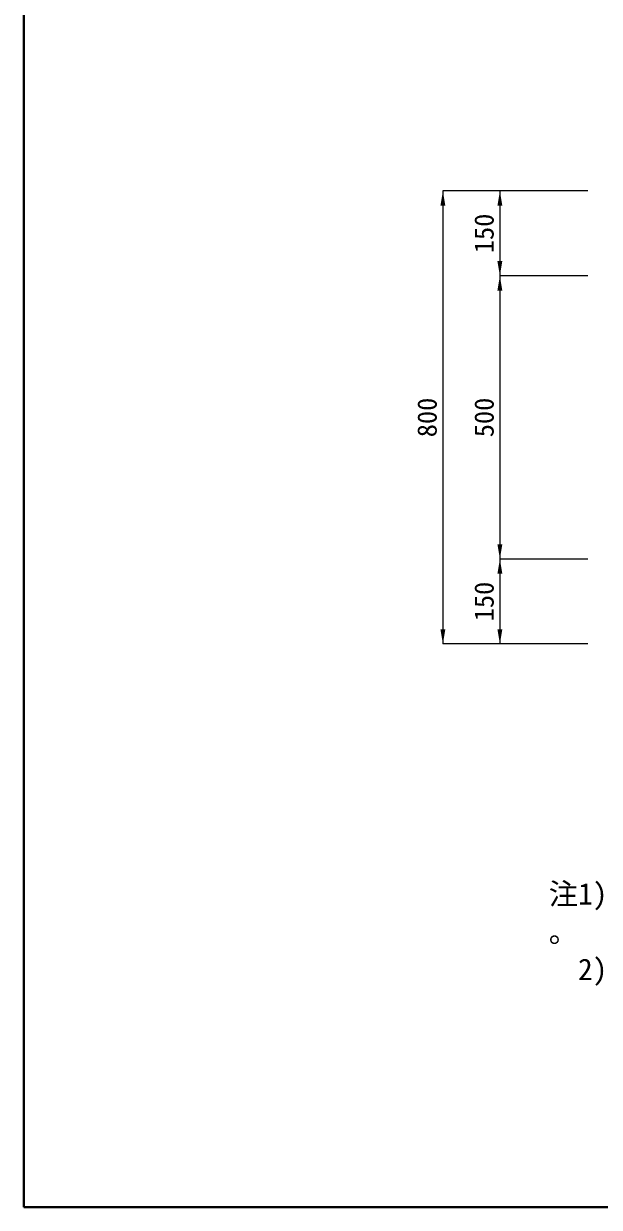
# Model space of a CAD drawing. Units: millimetres at full size, sheet at 1:15. Extents: x -4181 to 10399, y -2172 to 2767.
# Drawn here: x -4181 to -3165, y -2172 to -82 of the extents above; entities that cross this region are included whole.
import ezdxf
from ezdxf.enums import TextEntityAlignment as Align

# ---------------------------------------------------------------- set-up
doc = ezdxf.new("R2010")
doc.units = ezdxf.units.MM
doc.header["$LTSCALE"] = 15
for name, color, linetype, lineweight in [('0_2', 7, 'Continuous', 9), ('寸法線', 7, 'Continuous', 9), ('枠', 7, 'Continuous', 5)]:
    doc.layers.add(name, color=color, linetype=linetype, lineweight=lineweight)
doc.styles.add('ＭＳ ゴシック', font='')
doc.styles.get('ＭＳ ゴシック').set_extended_font_data('MS Gothic')

# ---------------------------------------------------------------- blocks, each defined once
blk = doc.blocks.new('filled_arrow')
at = {"color": 0, "linetype": 'Continuous', "lineweight": -2}
blk.add_solid([(7.5, 1.25), (0, 0), (7.5, -1.25)], dxfattribs=at)

msp = doc.modelspace()

# ---------------------------------------------------------------- linework, layer by layer
at = {"layer": '寸法線'}
for p, q in [((-3441, -377.48), (-3441, -1177.48)), ((-3184.96, -377.48), (-3441, -377.48)), ((-3340.45, -377.48), (-3340.45, -527.48)), ((-3184.96, -377.48), (-3340.45, -377.48)), ((-3184.96, -527.48), (-3340.45, -527.48)), ((-3340.45, -527.48), (-3340.45, -1027.48)), ((-3184.96, -527.48), (-3340.45, -527.48)), ((-3184.96, -1027.48), (-3340.45, -1027.48)), ((-3340.45, -1027.48), (-3340.45, -1177.48)), ((-3184.96, -1027.48), (-3340.45, -1027.48)), ((-3184.96, -1177.48), (-3441, -1177.48)), ((-3184.96, -1177.48), (-3340.45, -1177.48))]:
    msp.add_line(p, q, dxfattribs=at)
at = {"layer": '枠', "lineweight": 40}
for p, q in [((-4180.84, -2172.32), (-4180.84, 2027.68)), ((-1285.84, -2172.32), (-4180.84, -2172.32))]:
    msp.add_line(p, q, dxfattribs=at)

# ---------------------------------------------------------------- block references
at = {"layer": '寸法線', "xscale": 3.47, "yscale": 3.47}
for p, rotation in [((-3441, -377.48), 270), ((-3340.45, -377.48), 270), ((-3340.45, -527.48), 90), ((-3340.45, -527.48), 270), ((-3340.45, -1027.48), 90), ((-3340.45, -1027.48), 270), ((-3441, -1177.48), 90), ((-3340.45, -1177.48), 90)]:
    msp.add_blockref('filled_arrow', p, dxfattribs=dict(at, rotation=rotation))

# ---------------------------------------------------------------- texts
at = {"layer": '0_2', "style": 'ＭＳ ゴシック'}
for s, p in [('注1) グレーチングはボルト固定式も対応できます', (-3254.2, -1599.78)), ('。', (-3254.2, -1666.45)), ('  2) 開口寸法及び位置については変更可能です。', (-3254.2, -1733.11))]:
    msp.add_text(s, height=37.98, dxfattribs=at).set_placement(p, align=Align.TOP_LEFT)
at = {"layer": '寸法線', "style": 'ＭＳ ゴシック'}
for s, p in [('150', (-3368.45, -452.48)), ('800', (-3469, -777.48)), ('500', (-3368.45, -777.48)), ('150', (-3368.45, -1102.48))]:
    msp.add_text(s, height=34.18, rotation=90, dxfattribs=at).set_placement(p, align=Align.MIDDLE_CENTER)

doc.saveas('drawing.dxf')
